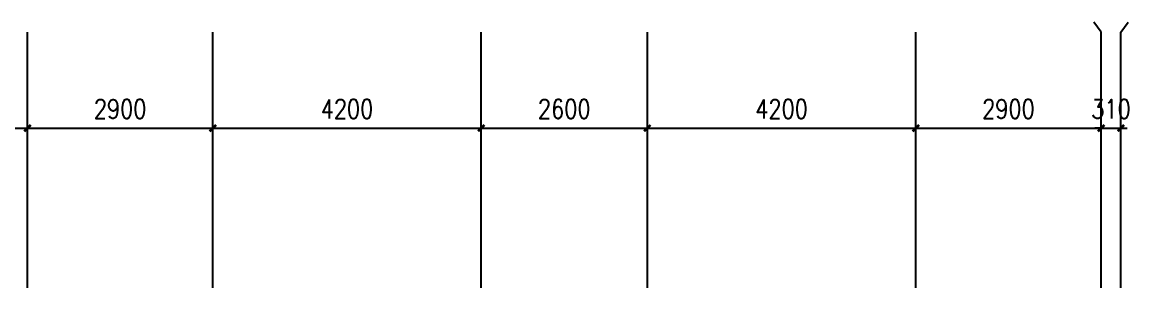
# Model space of a CAD drawing. Extents: x -389630 to -350334, y 113124 to 141441.
# Drawn here: x -367712 to -350334, y 137283 to 141441 of the extents above; entities that cross this region are included whole.
import ezdxf

# ---------------------------------------------------------------- set-up
doc = ezdxf.new("R2010")
doc.units = 0
doc.header["$LTSCALE"] = 1000
doc.header["$MEASUREMENT"] = 0
doc.header["$PDMODE"] = 34
doc.layers.get('0').update_dxf_attribs({"linetype": 'CONTINUOUS'})
doc.layers.get('Defpoints').update_dxf_attribs({"linetype": 'CONTINUOUS'})
doc.layers.add('PUB_DIM', color=3, linetype='CONTINUOUS')
doc.styles.add('DIM_FONT', font='SIMPLEX.shx', dxfattribs={"width": 0.8})
doc.dimstyles.new('DIMN', dxfattribs={"dimtxt": 300, "dimasz": 100, "dimexe": 250, "dimexo": 300, "dimgap": 150, "dimtad": 1, "dimdec": 0, "dimzin": 0, "dimdsep": 46, "dimtxsty": 'DIM_FONT', "dimblk": 'ARCHTICK', "dimcen": 0.09, "dimclrt": 7, "dimazin": 2, "dimtfac": 1, "dimtdec": 0, "dimtix": 1, "dimtmove": 2, "dimatfit": 3, "dimldrblk": 'ARCHTICK', "dimfxl": 1, "dimtolj": 1, "dimtzin": 0, "dimarcsym": 0})

# ---------------------------------------------------------------- blocks, each defined once
blk = doc.blocks.new('_ArchTick')
at = {"color": 0, "linetype": 'ByBlock', "const_width": 0.4}
blk.add_lwpolyline([(-0.5, -0.5), (0.5, 0.5)], dxfattribs=at)
blk = doc.blocks.new('*D575')
at = {"layer": 'Defpoints', "color": 0}
for p in [(-367630, 139783), (-370530, 138183), (-367630, 138183)]:
    blk.add_point(p, dxfattribs=at)
at = {"layer": 'PUB_DIM', "color": 0, "lineweight": -2}
for p, q in [((-370530, 138483), (-370530, 140033)), ((-367630, 138483), (-367630, 140033)), ((-370530, 139783), (-367630, 139783))]:
    blk.add_line(p, q, dxfattribs=at)
at = {"layer": 'PUB_DIM', "color": 0, "lineweight": -2, "xscale": 100, "yscale": 100, "zscale": 100, "rotation": 180}
blk.add_blockref('_ArchTick', (-370530, 139783), dxfattribs=at)
at = {"layer": 'PUB_DIM', "color": 0, "lineweight": -2, "xscale": 100, "yscale": 100, "zscale": 100}
blk.add_blockref('_ArchTick', (-367630, 139783), dxfattribs=at)
at = {"layer": 'PUB_DIM', "color": 7, "insert": (-369080, 140083), "char_height": 300, "attachment_point": 5, "style": 'DIM_FONT'}
blk.add_mtext('\\A1;2900', dxfattribs=at)
blk = doc.blocks.new('*D574')
at = {"layer": 'Defpoints', "color": 0}
for p in [(-364730, 139783), (-367630, 138183), (-364730, 138183)]:
    blk.add_point(p, dxfattribs=at)
at = {"layer": 'PUB_DIM', "color": 0, "lineweight": -2}
for p, q in [((-367630, 138483), (-367630, 140033)), ((-364730, 138483), (-364730, 140033)), ((-367630, 139783), (-364730, 139783))]:
    blk.add_line(p, q, dxfattribs=at)
at = {"layer": 'PUB_DIM', "color": 0, "lineweight": -2, "xscale": 100, "yscale": 100, "zscale": 100, "rotation": 180}
blk.add_blockref('_ArchTick', (-367630, 139783), dxfattribs=at)
at = {"layer": 'PUB_DIM', "color": 0, "lineweight": -2, "xscale": 100, "yscale": 100, "zscale": 100}
blk.add_blockref('_ArchTick', (-364730, 139783), dxfattribs=at)
at = {"layer": 'PUB_DIM', "color": 7, "insert": (-366180, 140083), "char_height": 300, "attachment_point": 5, "style": 'DIM_FONT'}
blk.add_mtext('\\A1;2900', dxfattribs=at)
blk = doc.blocks.new('*D573')
at = {"layer": 'Defpoints', "color": 0}
for p in [(-360530, 139783), (-364730, 138183), (-360530, 138183)]:
    blk.add_point(p, dxfattribs=at)
at = {"layer": 'PUB_DIM', "color": 0, "lineweight": -2}
for p, q in [((-364730, 138483), (-364730, 140033)), ((-360530, 138483), (-360530, 140033)), ((-364730, 139783), (-360530, 139783))]:
    blk.add_line(p, q, dxfattribs=at)
at = {"layer": 'PUB_DIM', "color": 0, "lineweight": -2, "xscale": 100, "yscale": 100, "zscale": 100, "rotation": 180}
blk.add_blockref('_ArchTick', (-364730, 139783), dxfattribs=at)
at = {"layer": 'PUB_DIM', "color": 0, "lineweight": -2, "xscale": 100, "yscale": 100, "zscale": 100}
blk.add_blockref('_ArchTick', (-360530, 139783), dxfattribs=at)
at = {"layer": 'PUB_DIM', "color": 7, "insert": (-362630, 140083), "char_height": 300, "attachment_point": 5, "style": 'DIM_FONT'}
blk.add_mtext('\\A1;4200', dxfattribs=at)
blk = doc.blocks.new('*D572')
at = {"layer": 'Defpoints', "color": 0}
for p in [(-357930, 139783), (-360530, 138183), (-357930, 138183)]:
    blk.add_point(p, dxfattribs=at)
at = {"layer": 'PUB_DIM', "color": 0, "lineweight": -2}
for p, q in [((-360530, 138483), (-360530, 140033)), ((-357930, 138483), (-357930, 140033)), ((-360530, 139783), (-357930, 139783))]:
    blk.add_line(p, q, dxfattribs=at)
at = {"layer": 'PUB_DIM', "color": 0, "lineweight": -2, "xscale": 100, "yscale": 100, "zscale": 100, "rotation": 180}
blk.add_blockref('_ArchTick', (-360530, 139783), dxfattribs=at)
at = {"layer": 'PUB_DIM', "color": 0, "lineweight": -2, "xscale": 100, "yscale": 100, "zscale": 100}
blk.add_blockref('_ArchTick', (-357930, 139783), dxfattribs=at)
at = {"layer": 'PUB_DIM', "color": 7, "insert": (-359230, 140083), "char_height": 300, "attachment_point": 5, "style": 'DIM_FONT'}
blk.add_mtext('\\A1;2600', dxfattribs=at)
blk = doc.blocks.new('*D571')
at = {"layer": 'Defpoints', "color": 0}
for p in [(-353730, 139783), (-357930, 138183), (-353730, 138183)]:
    blk.add_point(p, dxfattribs=at)
at = {"layer": 'PUB_DIM', "color": 0, "lineweight": -2}
for p, q in [((-357930, 138483), (-357930, 140033)), ((-353730, 138483), (-353730, 140033)), ((-357930, 139783), (-353730, 139783))]:
    blk.add_line(p, q, dxfattribs=at)
at = {"layer": 'PUB_DIM', "color": 0, "lineweight": -2, "xscale": 100, "yscale": 100, "zscale": 100, "rotation": 180}
blk.add_blockref('_ArchTick', (-357930, 139783), dxfattribs=at)
at = {"layer": 'PUB_DIM', "color": 0, "lineweight": -2, "xscale": 100, "yscale": 100, "zscale": 100}
blk.add_blockref('_ArchTick', (-353730, 139783), dxfattribs=at)
at = {"layer": 'PUB_DIM', "color": 7, "insert": (-355830, 140083), "char_height": 300, "attachment_point": 5, "style": 'DIM_FONT'}
blk.add_mtext('\\A1;4200', dxfattribs=at)
blk = doc.blocks.new('*D570')
at = {"layer": 'Defpoints', "color": 0}
for p in [(-350830, 139783), (-353730, 138183), (-350830, 138183)]:
    blk.add_point(p, dxfattribs=at)
at = {"layer": 'PUB_DIM', "color": 0, "lineweight": -2}
for p, q in [((-353730, 138483), (-353730, 140033)), ((-350830, 138483), (-350830, 140033)), ((-353730, 139783), (-350830, 139783))]:
    blk.add_line(p, q, dxfattribs=at)
at = {"layer": 'PUB_DIM', "color": 0, "lineweight": -2, "xscale": 100, "yscale": 100, "zscale": 100, "rotation": 180}
blk.add_blockref('_ArchTick', (-353730, 139783), dxfattribs=at)
at = {"layer": 'PUB_DIM', "color": 0, "lineweight": -2, "xscale": 100, "yscale": 100, "zscale": 100}
blk.add_blockref('_ArchTick', (-350830, 139783), dxfattribs=at)
at = {"layer": 'PUB_DIM', "color": 7, "insert": (-352280, 140083), "char_height": 300, "attachment_point": 5, "style": 'DIM_FONT'}
blk.add_mtext('\\A1;2900', dxfattribs=at)
blk = doc.blocks.new('*D569')
at = {"layer": 'Defpoints', "color": 0}
for p in [(-350520, 139783), (-350830, 138183), (-350520, 138183)]:
    blk.add_point(p, dxfattribs=at)
at = {"layer": 'PUB_DIM', "color": 0, "lineweight": -2}
for p, q in [((-350830, 138483), (-350830, 140033)), ((-350520, 138483), (-350520, 140033)), ((-350830, 139783), (-350930, 139783)), ((-350830, 139783), (-350520, 139783)), ((-350520, 139783), (-350420, 139783))]:
    blk.add_line(p, q, dxfattribs=at)
at = {"layer": 'PUB_DIM', "color": 0, "lineweight": -2, "xscale": 100, "yscale": 100, "zscale": 100}
blk.add_blockref('_ArchTick', (-350830, 139783), dxfattribs=at)
at = {"layer": 'PUB_DIM', "color": 0, "lineweight": -2, "xscale": 100, "yscale": 100, "zscale": 100, "rotation": 180}
blk.add_blockref('_ArchTick', (-350520, 139783), dxfattribs=at)
at = {"layer": 'PUB_DIM', "color": 7, "insert": (-350675, 140083), "char_height": 300, "attachment_point": 5, "style": 'DIM_FONT'}
blk.add_mtext('\\A1;310', dxfattribs=at)

msp = doc.modelspace()

# ---------------------------------------------------------------- linework, layer by layer
at = {"layer": 'PUB_DIM'}
for p, q in [((-367629.9, 137282.8), (-367629.9, 141282.8)), ((-367629.9, 137282.8), (-367629.9, 141282.8)), ((-364729.9, 137282.8), (-364729.9, 141282.8)), ((-360529.9, 137282.8), (-360529.9, 141282.8)), ((-357929.9, 137282.8), (-357929.9, 141282.8)), ((-353729.9, 137282.8), (-353729.9, 141282.8)), ((-350829.9, 141282.8), (-350943.7, 141441.4)), ((-350829.9, 137282.8), (-350829.9, 141282.8)), ((-350519.9, 141282.8), (-350406.1, 141441.4)), ((-350519.9, 137282.8), (-350519.9, 141282.8))]:
    msp.add_line(p, q, dxfattribs=at)

# ---------------------------------------------------------------- dimensions: what is measured, and where the dimension line sits
for p1, p2, picture, middle in [((-370529.9, 138182.8), (-367629.9, 138182.8), '*D575', (-369079.9, 140082.8)), ((-367629.9, 138182.8), (-364729.9, 138182.8), '*D574', (-366179.9, 140082.8)), ((-364729.9, 138182.8), (-360529.9, 138182.8), '*D573', (-362629.9, 140082.8)), ((-360529.9, 138182.8), (-357929.9, 138182.8), '*D572', (-359229.9, 140082.8)), ((-357929.9, 138182.8), (-353729.9, 138182.8), '*D571', (-355829.9, 140082.8)), ((-353729.9, 138182.8), (-350829.9, 138182.8), '*D570', (-352279.9, 140082.8)), ((-350829.9, 138182.8), (-350519.9, 138182.8), '*D569', (-350674.9, 140082.8))]:
    dim = msp.add_aligned_dim(p1=p1, p2=p2, distance=1600, dimstyle='DIMN', dxfattribs=at)
    dim.commit()
    dim.dimension.update_dxf_attribs({"geometry": picture, "text_midpoint": middle})

doc.saveas('drawing.dxf')
